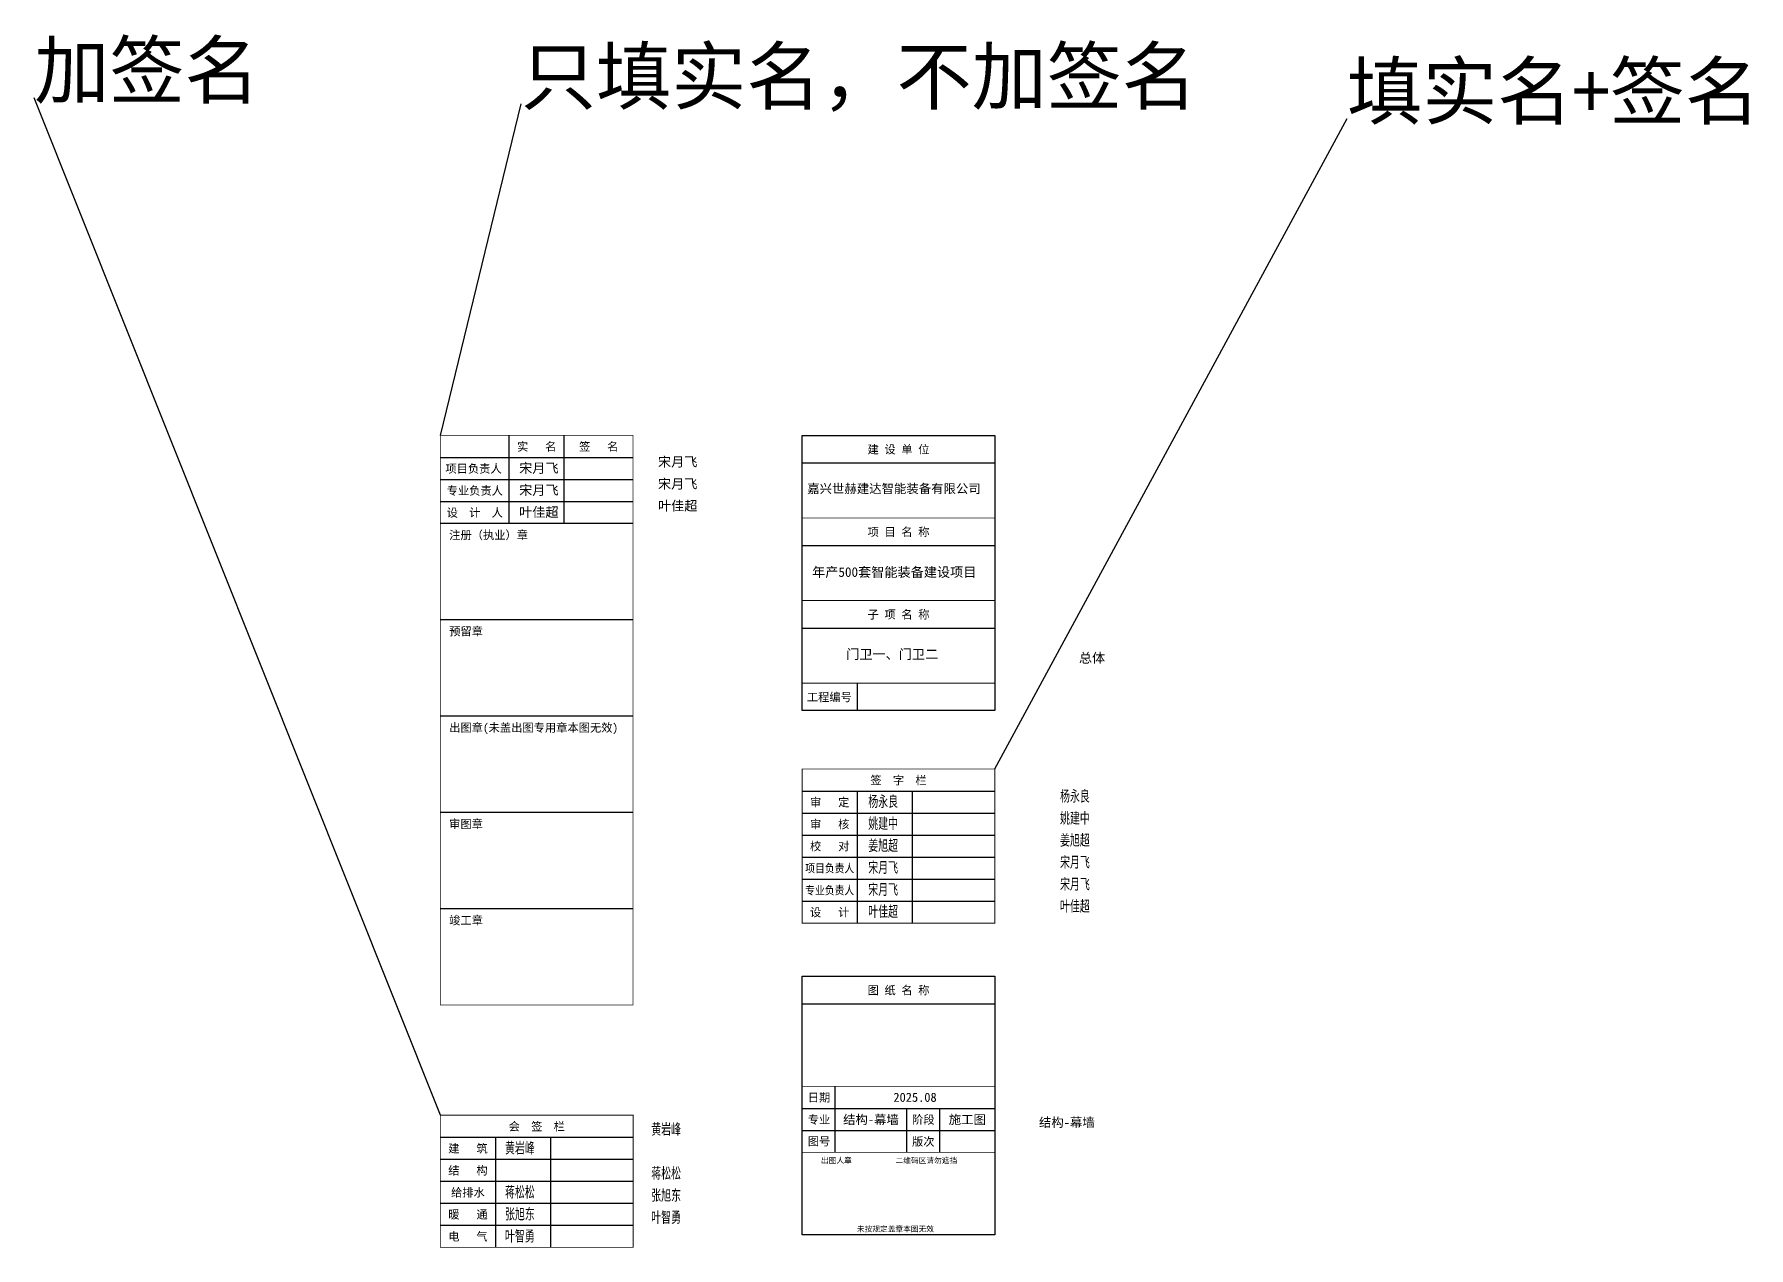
# Model space of a CAD drawing. Extents: x -202236 to 1002404, y -663931 to 1550022.
# Drawn here: x 6331 to 68604, y -309695 to -265606 of the extents above; entities that cross this region are included whole.
import ezdxf
from ezdxf.enums import TextEntityAlignment as Align

# ---------------------------------------------------------------- set-up
doc = ezdxf.new("R2010")
doc.units = 0
doc.layers.add('0-cxFrame', color=155, linetype='Continuous')
doc.layers.add('qianming', color=155, linetype='Continuous')
doc.styles.add('BZHZ', font='bzxw', dxfattribs={"width": 0.8, "bigfont": 'bzhz'})
doc.styles.add('cx_biaoti', font='')
doc.styles.add('cx_tuming', font='simhei.ttf')
doc.styles.add('图框宋体', font='', dxfattribs={"width": 0.75})
doc.styles.add('黑体', font='simhei.ttf', dxfattribs={"height": 12})
doc.styles.get('cx_biaoti').set_extended_font_data('SimSun')
doc.styles.get('图框宋体').set_extended_font_data('SimSun')

# ---------------------------------------------------------------- blocks, each defined once
blk = doc.blocks.new('zjcx_lan_xinxi(Dragon)')
for p, q in [((7000, -3200), (0, -3200)), ((7000, -6700), (0, -6700)), ((7000, -10200), (0, -10200)), ((7000, -13700), (0, -13700)), ((7000, -17200), (0, -17200))]:
    blk.add_line(p, q)
at = {"const_width": 25}
blk.add_lwpolyline([(0, -20700), (7000, -20700), (7000, 0), (0, 0)], close=True, dxfattribs=at)
for points in [[(2500, -3200), (2500, 0)], [(4500, -3200), (4500, 0)], [(0, -800), (7000, -800)], [(0, -1600), (7000, -1600)], [(0, -2400), (7000, -2400)]]:
    blk.add_lwpolyline(points)
for points in [[(7000, -3200), (7000, 0)], [(0, -3200), (7000, -3200)], [(0, -20700), (7000, -20700), (7000, -3200)], [(0, -20700), (7000, -20700)]]:
    blk.add_lwpolyline(points, dxfattribs=at)
at = {"style": '图框宋体'}
for s, p in [('实   名', (3500, -400)), ('签   名', (5750, -400)), ('项目负责人', (1204, -1200)), ('专业负责人', (1250, -2000)), ('设  计  人', (1250, -2800))]:
    blk.add_text(s, height=300, dxfattribs=at).set_placement(p, align=Align.MIDDLE)
for s, p in [('注册（执业）章', (318, -3771)), ('预留章', (318, -7271)), ('出图章(未盖出图专用章本图无效)', (318, -10771)), ('审图章', (318, -14271)), ('竣工章', (318, -17771))]:
    blk.add_text(s, height=300, dxfattribs=at).set_placement(p)
blk = doc.blocks.new('T-信息(Dragon)')
at = {"layer": '0-cxFrame'}
blk.add_blockref('zjcx_lan_xinxi(Dragon)', (0, 0), dxfattribs=at)
at = {"layer": 'qianming', "color": 3, "style": 'cx_biaoti'}
for s, p in [('宋月飞', (3577, -1186)), ('宋月飞', (3577, -1986)), ('叶佳超', (3577, -2786))]:
    blk.add_text(s, height=350, dxfattribs=at).set_placement(p, align=Align.MIDDLE_CENTER)
blk = doc.blocks.new('zjcx_lan_huiqian(Dragon)')
for p, q in [((-7000, -800), (0, -800)), ((-5000, -800), (-5000, -4800)), ((-3000, -800), (-3000, -4800)), ((-7000, -1600), (0, -1600)), ((-7000, -2400), (0, -2400)), ((-7000, -3200), (0, -3200)), ((-7000, -4000), (0, -4000))]:
    blk.add_line(p, q)
at = {"const_width": 30}
blk.add_lwpolyline([(-7000, 0), (0, 0)], dxfattribs=at)
blk.add_lwpolyline([(-7000, 0), (0, 0), (0, -4800), (-7000, -4800)], close=True, dxfattribs=at)
at = {"style": 'cx_biaoti'}
for s, p in [('会  签  栏', (-3500, -400)), ('建   筑', (-6000, -1200)), ('结   构', (-6000, -2000)), ('给排水', (-6000, -2800)), ('暖   通', (-6000, -3600)), ('电   气', (-6000, -4400))]:
    blk.add_text(s, height=300, dxfattribs=at).set_placement(p, align=Align.MIDDLE)
blk = doc.blocks.new('T-汇签(Dragon)')
at = {"layer": '0-cxFrame'}
blk.add_blockref('zjcx_lan_huiqian(Dragon)', (0, 0), dxfattribs=at)
at = {"layer": 'qianming', "style": 'BZHZ', "width": 0.8}
for s, p in [('黄岩峰', (-4113, -1180)), ('蒋松松', (-4113, -2780)), ('张旭东', (-4113, -3580)), ('叶智勇', (-4113, -4380))]:
    blk.add_text(s, height=450, dxfattribs=at).set_placement(p, align=Align.MIDDLE)
blk = doc.blocks.new('zjcx_lan_qianzi(Dragon)')
for p, q in [((-7000, 4800), (0, 4800)), ((-5000, 4800), (-5000, 0)), ((-3000, 4800), (-3000, 0)), ((-7000, 4000), (0, 4000)), ((-7000, 3200), (0, 3200)), ((-7000, 2400), (0, 2400)), ((-7000, 1600), (0, 1600)), ((-7000, 800), (0, 800))]:
    blk.add_line(p, q)
at = {"const_width": 30}
blk.add_lwpolyline([(-7000, 5600), (0, 5600)], dxfattribs=at)
blk.add_lwpolyline([(-7000, 5600), (0, 5600), (0, 0), (-7000, 0)], close=True, dxfattribs=at)
at = {"style": 'cx_biaoti'}
for s, p in [('签  字  栏', (-3500, 5200)), ('审   定', (-6000, 4400)), ('审   核', (-6000, 3600)), ('校   对', (-6000, 2800)), ('设   计', (-6000, 400))]:
    blk.add_text(s, height=300, dxfattribs=at).set_placement(p, align=Align.MIDDLE)
at = {"style": 'cx_biaoti', "width": 0.85}
for s, p in [('项目负责人', (-6000, 2000)), ('专业负责人', (-6000, 1200))]:
    blk.add_text(s, height=300, dxfattribs=at).set_placement(p, align=Align.MIDDLE)
blk = doc.blocks.new('T-签字(Dragon)')
at = {"layer": '0-cxFrame'}
blk.add_blockref('zjcx_lan_qianzi(Dragon)', (0, 0), dxfattribs=at)
at = {"layer": 'qianming', "style": 'BZHZ', "width": 0.8}
for s, p in [('杨永良', (-4058, 4433)), ('姚建中', (-4058, 3633)), ('姜旭超', (-4058, 2833)), ('宋月飞', (-4058, 2033)), ('宋月飞', (-4058, 1233)), ('叶佳超', (-4058, 433))]:
    blk.add_text(s, height=450, dxfattribs=at).set_placement(p, align=Align.MIDDLE)
blk = doc.blocks.new('zjcx_lan_tuming(Dragon)')
for p, q in [((-7000, 8400), (0, 8400)), ((-5800, 3000), (-5800, 5400)), ((-7000, 4600), (0, 4600)), ((-3200, 3000), (-3200, 4600)), ((-2000, 3000), (-2000, 4600)), ((-7000, 3800), (0, 3800))]:
    blk.add_line(p, q)
at = {"const_width": 30}
for points in [[(-7000, 9400), (0, 9400)], [(-7000, 5400), (0, 5400)], [(-7000, 3000), (0, 3000)], [(-7000, 0), (0, 0)]]:
    blk.add_lwpolyline(points, dxfattribs=at)
blk.add_lwpolyline([(-7000, 9400), (0, 9400), (0, 0), (-7000, 0)], close=True)
at = {"style": 'cx_biaoti'}
for s, p in [('图 纸 名 称', (-3500, 8900)), ('日期', (-6388, 5000)), ('专业', (-6388, 4200)), ('阶段', (-2600, 4200)), ('图号', (-6388, 3400)), ('版次', (-2600, 3400))]:
    blk.add_text(s, height=300, dxfattribs=at).set_placement(p, align=Align.MIDDLE)
for s, p in [('出图人章', (-6316, 2607)), ('二维码区请勿遮挡', (-3609, 2607)), ('未按规定盖章本图无效', (-5013, 120))]:
    blk.add_text(s, height=200, dxfattribs=at).set_placement(p)
blk = doc.blocks.new('T-图签(Dragon)')
blk.add_blockref('zjcx_lan_tuming(Dragon)', (0, 0))
at = {"color": 3, "style": 'cx_biaoti'}
for s, p in [('2025.08', (-2900, 5000)), ('结构-幕墙 ', (-4389, 4199)), ('施工图', (-1000, 4200))]:
    blk.add_text(s, height=330, dxfattribs=at).set_placement(p, align=Align.MIDDLE)
blk = doc.blocks.new('zjcx_lan_xiangmu(Dragon)')
for p, q in [((-7000, 9000), (0, 9000)), ((-7000, 6000), (0, 6000)), ((-7000, 3000), (0, 3000)), ((-5000, 1000), (-5000, 0))]:
    blk.add_line(p, q)
at = {"const_width": 30}
for points in [[(-7000, 10000), (0, 10000)], [(-7000, 7000), (0, 7000)], [(-7000, 7000), (0, 7000)], [(-7000, 4000), (0, 4000)], [(-7000, 4000), (0, 4000)], [(-7000, 1000), (0, 1000)], [(-7000, 0), (0, 0)]]:
    blk.add_lwpolyline(points, dxfattribs=at)
blk.add_lwpolyline([(-7000, 10000), (0, 10000), (0, 0), (-7000, 0)], close=True)
at = {"style": 'cx_biaoti'}
for s, p in [('建 设 单 位', (-3500, 9500)), ('项 目 名 称', (-3500, 6500)), ('子 项 名 称', (-3500, 3500)), ('工程编号', (-6013, 500))]:
    blk.add_text(s, height=300, dxfattribs=at).set_placement(p, align=Align.MIDDLE)
blk = doc.blocks.new('T-项目(Dragon)')
blk.add_blockref('zjcx_lan_xiangmu(Dragon)', (0, 0))
at = {"color": 3, "style": 'cx_tuming'}
for s, height, p in [('嘉兴世赫建达智能装备有限公司', 330, (-6816, 7901)), ('年产500套智能装备建设项目 ', 350, (-6638, 4859)), ('门卫一、门卫二', 350, (-5399, 1876))]:
    blk.add_text(s, height=height, dxfattribs=at).set_placement(p)

msp = doc.modelspace()

# ---------------------------------------------------------------- linework, layer by layer
for p, q in [((21082.52, -304880.24), (6331.16, -267910.82)), ((21082.52, -280180.24), (24011.05, -268129.84)), ((41222.71, -292301.14), (54015.35, -268671.51))]:
    msp.add_line(p, q)

# ---------------------------------------------------------------- block references
at = {"layer": '0-cxFrame'}
for name, p in [('T-信息(Dragon)', (21082.52, -280180.24)), ('T-项目(Dragon)', (41222.71, -290180.07)), ('T-签字(Dragon)', (41222.71, -297901.14)), ('T-图签(Dragon)', (41222.71, -309232.08)), ('T-汇签(Dragon)', (28082.52, -304880.24))]:
    msp.add_blockref(name, p, dxfattribs=at)

# ---------------------------------------------------------------- texts
at = {"style": '黑体'}
for s, p in [('加签名', (6331.16, -267910.82)), ('只填实名，不加签名', (24011.05, -268129.84)), ('填实名+签名', (54015.35, -268671.51))]:
    msp.add_text(s, height=2000, dxfattribs=at).set_placement(p)
at = {"color": 3, "style": 'cx_tuming'}
msp.add_text('总体', height=350, dxfattribs=at).set_placement((44274.8, -288440.05))
at = {"color": 3, "style": 'cx_biaoti'}
msp.add_text('结构-幕墙 ', height=330, dxfattribs=at).set_placement((43948.81, -305133.63), align=Align.MIDDLE)
at = {"layer": 'qianming', "color": 3, "style": 'cx_biaoti'}
for s, p in [('宋月飞', (29701.3, -281137.63)), ('宋月飞', (29701.3, -281937.63)), ('叶佳超', (29701.3, -282737.63))]:
    msp.add_text(s, height=350, dxfattribs=at).set_placement(p, align=Align.MIDDLE_CENTER)
at = {"layer": 'qianming', "style": 'BZHZ', "width": 0.8}
for s, p in [('杨永良', (44129.49, -293274.71)), ('姚建中', (44129.49, -294074.71)), ('姜旭超', (44129.49, -294874.71)), ('宋月飞', (44129.49, -295674.71)), ('宋月飞', (44129.49, -296474.71)), ('叶佳超', (44129.49, -297274.71)), ('黄岩峰', (29281.68, -305379.45)), ('蒋松松', (29281.68, -306979.45)), ('张旭东', (29281.68, -307779.45)), ('叶智勇', (29281.68, -308579.45))]:
    msp.add_text(s, height=450, dxfattribs=at).set_placement(p, align=Align.MIDDLE)

doc.saveas('drawing.dxf')
